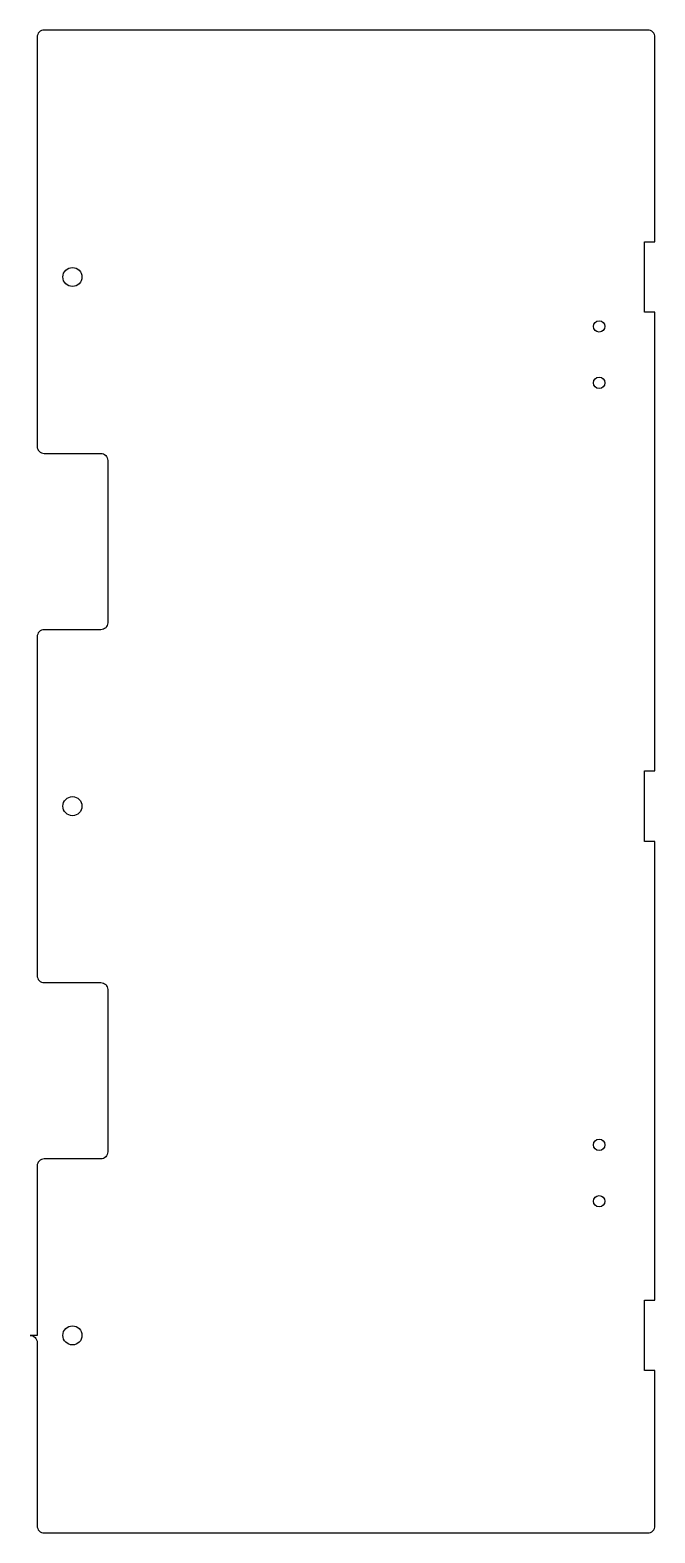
# Model space of a CAD drawing. Header units: millimetres. Extents: x -494 to -317, y -160 to 266.
import ezdxf

# ---------------------------------------------------------------- set-up
doc = ezdxf.new("R2010")
doc.units = ezdxf.units.MM
doc.layers.get('0').update_dxf_attribs({"linetype": 'CONTINUOUS'})

msp = doc.modelspace()

# ---------------------------------------------------------------- linework, layer by layer
msp.add_lwpolyline([(-491.88, 148.46, 0.414214), (-489.88, 146.46), (-473.88, 146.46, -0.414214), (-471.88, 144.46), (-471.88, 98.46, -0.414214), (-473.88, 96.46), (-489.88, 96.46, 0.414214), (-491.88, 94.46), (-491.88, -1.54, 0.414214), (-489.88, -3.54), (-473.88, -3.54, -0.414214), (-471.88, -5.54), (-471.88, -51.54, -0.414214), (-473.88, -53.54), (-489.88, -53.54, 0.414214), (-491.88, -55.54), (-491.88, -103.54), (-493.88, -103.54, -0.414214), (-491.88, -105.54), (-491.88, -157.54, 0.414214), (-489.88, -159.54), (-318.88, -159.54, 0.414214), (-316.88, -157.54), (-316.88, -113.54), (-319.88, -113.54), (-319.88, -93.54), (-316.88, -93.54), (-316.88, 36.46), (-319.88, 36.46), (-319.88, 56.46), (-316.88, 56.46), (-316.88, 186.46), (-319.88, 186.46), (-319.88, 206.46), (-316.88, 206.46), (-316.88, 264.46, 0.414214), (-318.88, 266.46), (-489.88, 266.46, 0.414214), (-491.88, 264.46)], format="xyb", close=True)
for centre, radius in [((-481.88, 196.46), 2.7), ((-332.67, 182.46), 1.6), ((-332.67, 166.46), 1.6), ((-481.88, 46.46), 2.7), ((-332.67, -49.54), 1.6), ((-332.67, -65.54), 1.6), ((-481.88, -103.54), 2.7)]:
    msp.add_circle(centre, radius)

doc.saveas('drawing.dxf')
